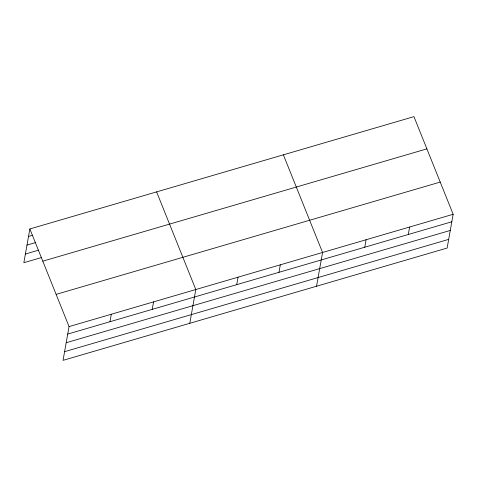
<?xml version="1.0" encoding="UTF-8"?>
<svg xmlns="http://www.w3.org/2000/svg" width="477" height="477" viewBox="0 0 477 477"><rect width="100%" height="100%" fill="white"/><g stroke="black" fill="none" stroke-linecap="round" stroke-linejoin="round"><path stroke-width="0.72" d="M29.86 228.954L69.058 326.596L63.042 360.356L447.14 248.046L453.15 214.292L413.958 116.644L29.86 228.954L23.85 262.708L41.457 257.556M109.972 321.719L111.308 314.248M152.223 309.364L153.558 301.893M189.792 323.293L195.808 289.539L156.611 191.891M236.723 284.656L238.059 277.185M278.973 272.301L280.309 264.83M316.543 286.23L322.559 252.476L283.368 154.828M364.756 247.223L366.086 239.752M408.288 234.493L409.618 227.022M28.531 236.425L32.758 235.191M26.986 245.1L35.435 242.626M25.394 254.032L38.774 250.121M42.799 261.175L426.891 148.872M56.119 294.375L440.217 182.071M69.058 326.596L453.15 214.292M67.722 334.073L451.82 221.769M66.178 342.742L450.276 230.439M64.586 351.68L448.684 239.376"/></g></svg>
